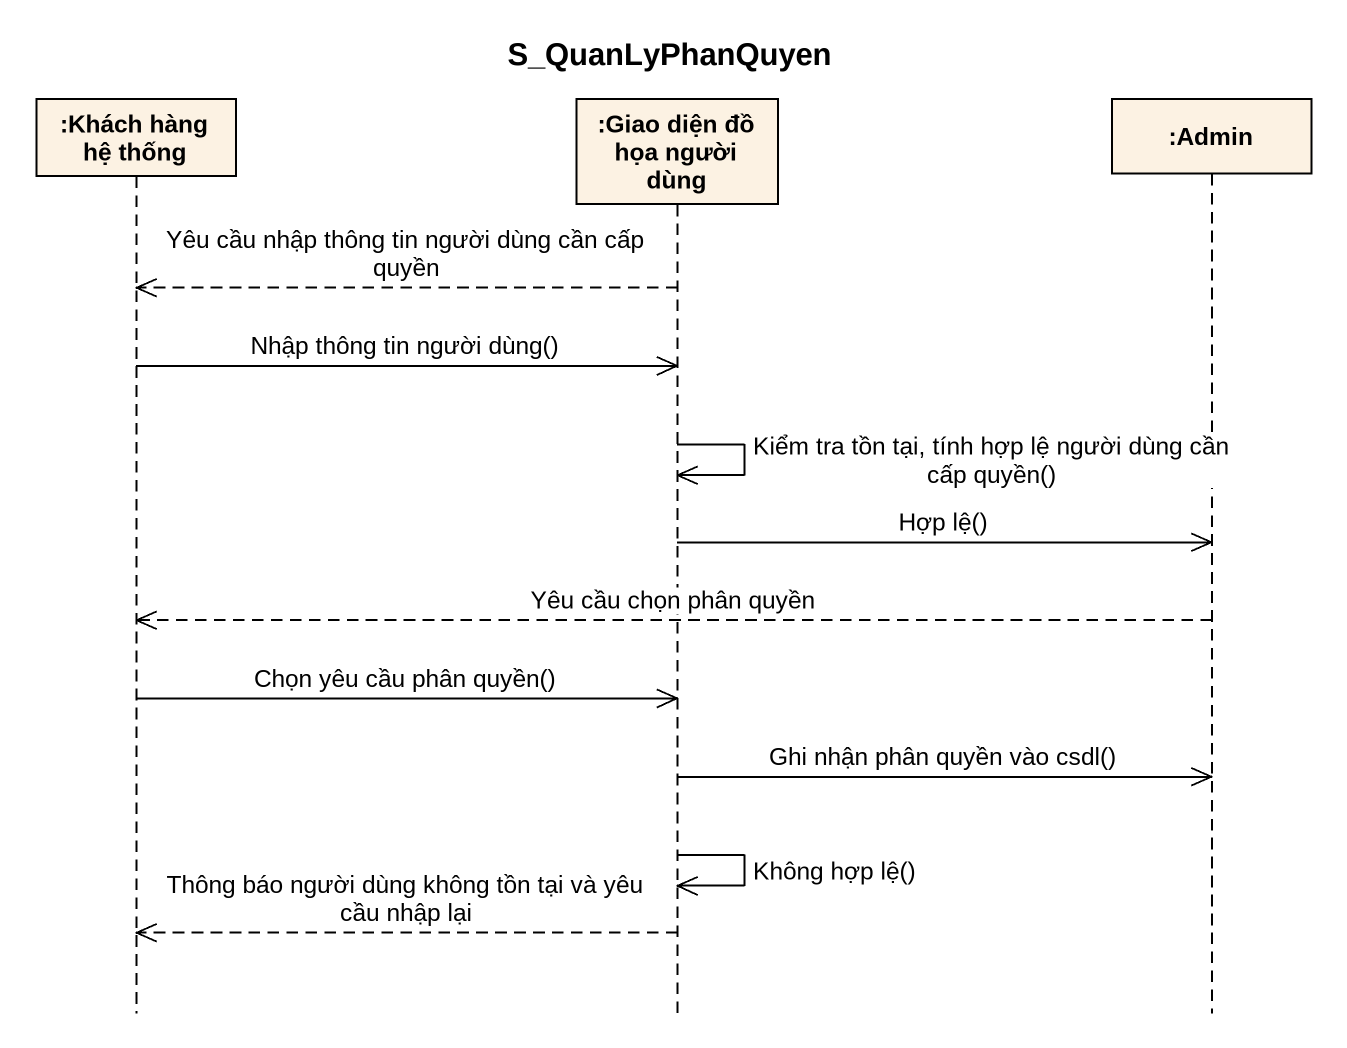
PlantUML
@startuml
title S_QuanLyPhanQuyen
hide footbox
participant ":Khách hàng hệ thống" as Khách_hàng_hệ_thống
participant ":Giao diện đồ họa người dùng" as Giao_diện_đồ_họa_người_dùng
participant ":Admin" as Admin

Giao_diện_đồ_họa_người_dùng -->> Khách_hàng_hệ_thống : Yêu cầu nhập thông tin người dùng cần cấp quyền
Khách_hàng_hệ_thống ->> Giao_diện_đồ_họa_người_dùng : Nhập thông tin người dùng()
Giao_diện_đồ_họa_người_dùng ->> Giao_diện_đồ_họa_người_dùng : Kiểm tra tồn tại, tính hợp lệ người dùng cần cấp quyền()
Giao_diện_đồ_họa_người_dùng ->> Admin : Hợp lệ()
Admin -->> Khách_hàng_hệ_thống : Yêu cầu chọn phân quyền
Khách_hàng_hệ_thống ->> Giao_diện_đồ_họa_người_dùng : Chọn yêu cầu phân quyền()
Giao_diện_đồ_họa_người_dùng ->> Admin : Ghi nhận phân quyền vào csdl()
Giao_diện_đồ_họa_người_dùng ->> Giao_diện_đồ_họa_người_dùng : Không hợp lệ()
Giao_diện_đồ_họa_người_dùng -->> Khách_hàng_hệ_thống : Thông báo người dùng không tồn tại và yêu cầu nhập lại
@enduml
